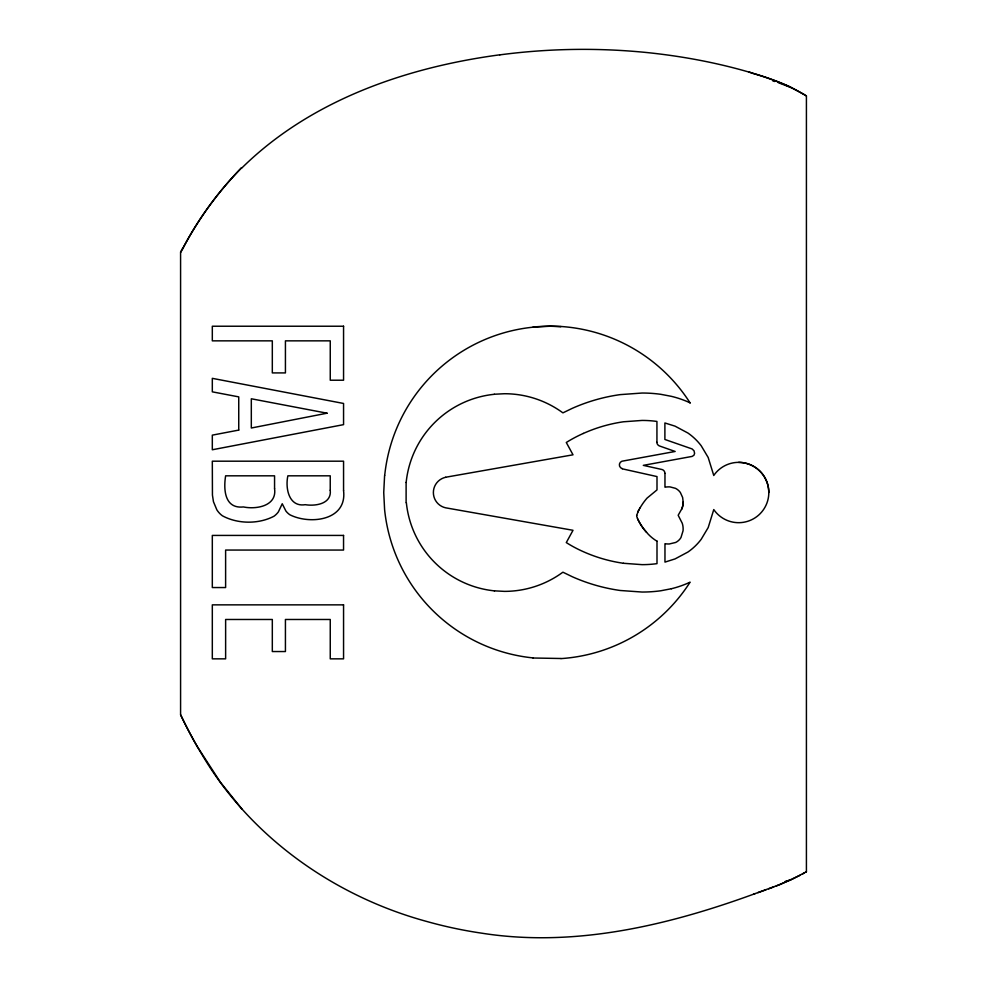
<?xml version="1.0" encoding="UTF-8"?>
<svg xmlns="http://www.w3.org/2000/svg" width="987" height="987" viewBox="0 0 987 987"><rect width="100%" height="100%" fill="white"/><g stroke="black" fill="none" stroke-linecap="round" stroke-linejoin="round"><path stroke-width="1.48" d="M384.597 475.524L383.733 492.538L384.597 509.539A166.038 166.038 0 0 0 533.054 657.91M406.113 482.433L406.113 502.642M636.714 515.448L638.17 511.303A57.086 57.086 0 0 1 639.292 509.23L640.082 507.824M664.893 473.378A3.899 3.899 0 0 0 662.043 469.528L643.302 465.358L692.121 456.413L693.935 455.241L694.601 453.354L694.034 450.8L692.084 448.937L664.893 439.474L664.893 422.967L675.009 426.137L687.951 433.046A58.492 58.492 0 0 1 701.189 445.742L708.185 457.487L713.761 475.475A30.165 30.165 0 0 1 758.645 469.935A30.165 30.165 0 0 1 758.633 515.128A30.165 30.165 0 0 1 713.774 509.576L708.197 527.564L701.202 539.297A58.529 58.529 0 0 1 687.988 552.004L675.059 558.913L664.967 562.109L664.967 543.714A25.983 25.983 0 0 0 669.309 543.973L675.688 542.455A12.88 12.88 0 0 0 680.968 537.57L683.029 530.87A22.787 22.787 0 0 0 683.127 528.884L683.09 527.823A17.47 17.47 0 0 0 682.202 523.159L678.168 515.276L681.943 508.576A18.469 18.469 0 0 0 683.164 501.964L682.634 497.51L680.376 492.538A13.065 13.065 0 0 0 675.429 488.318L670.037 486.912A21.924 21.924 0 0 0 664.967 487.196L664.967 473.39M182.213 249.02L180.584 252.08L180.584 714.748L182.213 718.129A444.853 444.853 0 0 0 202.125 754.771C250.908 837.507 334.704 896.406 426.816 921.488A438.462 438.462 0 0 0 481.792 933.184C574.656 947.779 668.187 925.399 755.117 893.63M241.951 167.864C310.671 100.23 405.941 67.375 499.866 54.803M805.429 872.323L806.416 871.731L806.416 95.936L805.429 95.332M806.416 871.731L792.61 879.059M804.454 872.89L802.48 874.013M800.26 875.222L780.248 884.414L753.574 894.173M776.275 885.968L791.623 879.516M773.759 886.931L768.626 888.843M765.998 889.793L757.905 892.667M790.636 879.972L785.307 881.342M671.37 588.733L660.809 590.769A136.416 136.416 0 0 1 642.068 592.04L620.206 590.485A179.276 179.276 0 0 1 572.25 576.716L562.898 572.189A98.626 98.626 0 0 1 504.419 591.373L494.314 590.843M445.618 477.252L573.015 454.81L566.291 442.484A134.54 134.54 0 0 1 583.354 433.429M494.314 394.245L504.419 393.727A98.675 98.675 0 0 1 562.911 412.862L572.152 408.396A178.265 178.265 0 0 1 620.144 394.627L642.068 393.036A133.998 133.998 0 0 1 660.747 394.306L671.271 396.318A99.243 99.243 0 0 1 690.172 402.881M560.998 658.502L533.042 658.008M623.463 563.281L642.068 564.65A111.321 111.321 0 0 0 656.997 563.651L656.997 541.049M622.266 468.825L656.997 476.573L656.997 489.91L647.04 498.127A61.058 61.058 0 0 0 640.094 507.836M752.032 72.976C717.981 62.884 682.93 56.308 647.62 52.619A636.368 636.368 0 0 0 499.866 54.865M749.145 72.125C768.996 77.948 788.773 84.931 806.416 95.936M772.895 80.971L774.672 81.502M778.212 82.637L791.623 87.794M792.61 88.275L804.442 94.727M241.951 809.081L220.36 782.173L197.338 746.653M637.466 518.372L638.157 519.915A53.977 53.977 0 0 0 646.51 532.277A41.861 41.861 0 0 0 656.935 541.172M637.442 518.311L637.269 517.879A6.378 6.378 0 0 1 637.096 517.41A6.502 6.502 0 0 1 636.689 515.448M656.935 442.299L656.935 421.437A106.423 106.423 0 0 0 642.068 420.437L623.463 421.782A150.814 150.814 0 0 0 583.354 433.429M751.983 73.161A279.79 279.79 0 0 1 790.747 87.09M180.855 252.216A345.672 345.672 0 0 1 241.716 167.63A344.192 344.192 0 0 0 182.459 249.143M561.011 658.6A166.272 166.272 0 0 0 690.098 582.157A99.082 99.082 0 0 1 671.37 588.733M494.487 590.868A98.626 98.626 0 0 1 406.36 502.741M406.163 482.433A98.651 98.651 0 0 1 494.327 394.294M561.011 326.487A166.272 166.272 0 0 1 690.098 402.93M384.696 475.537A166.038 166.038 0 0 1 533.054 327.178M656.836 442.312A4.182 4.182 0 0 0 659.871 446.099L675.157 451.466L621.921 461.225A3.874 3.874 0 0 0 622.316 468.64M445.618 477.289A15.632 15.632 0 0 0 445.618 507.811L573.015 530.29L566.291 542.591A129.1 129.1 0 0 0 583.342 551.684A151.381 151.381 0 0 0 623.463 563.281M646.534 532.252A52.854 52.854 0 0 1 637.762 519.15M637.651 512.352A47.845 47.845 0 0 1 639.292 509.23M738.621 462.385A30.128 30.128 0 0 1 768.762 492.538M683.177 501.964A18.679 18.679 0 0 1 681.61 509.403M197.326 746.653A452.86 452.86 0 0 1 180.596 714.736M274.559 488.565C277.162 506.109 256.299 509.613 243.431 506.948C224.678 508.996 223.37 489.786 225.628 475.82L274.559 475.82L274.559 488.565M343.562 490.638C347.239 520.729 309.782 524.862 289.845 514.758A17.741 17.741 0 0 1 285.872 510.982L282.245 503.752L278.383 511.883A20.308 20.308 0 0 1 273.991 516.226C258.594 524.344 237.608 524.085 222.383 515.782A22.047 22.047 0 0 1 216.856 509.86L213.463 501.741L212.439 495.092L212.316 461.188L343.562 461.188L343.562 490.638M330.238 490.255C331.768 503.975 315.346 506.343 305.304 504.69C288.735 507.343 285.169 488.034 287.871 475.82L330.238 475.82L330.238 490.255M327.055 413.195L251.315 428.013L251.315 398.773L327.055 413.195M238.743 430.085L212.316 435.144L212.316 449.764L343.562 424.644L343.562 403.461L212.316 378.342L212.316 391.839L238.743 396.885L238.743 430.085M550.055 326.228L533.042 327.079A168.456 168.456 0 0 1 560.998 326.586L550.055 326.228M343.562 326.228L212.316 326.228L212.316 340.848L272.313 340.848L272.313 372.913L285.428 372.913L285.428 340.848L330.25 340.848L330.25 380.217L343.562 380.217L343.562 326.228M343.55 535.423L212.316 535.423L212.316 587.549L225.616 587.549L225.616 550.055L343.55 550.055L343.55 535.423M343.562 604.858L212.316 604.858L212.316 658.847L225.628 658.847L225.628 619.478L272.313 619.478L272.313 651.543L285.428 651.543L285.428 619.478L330.25 619.478L330.25 658.847L343.562 658.847L343.562 604.858"/></g></svg>
